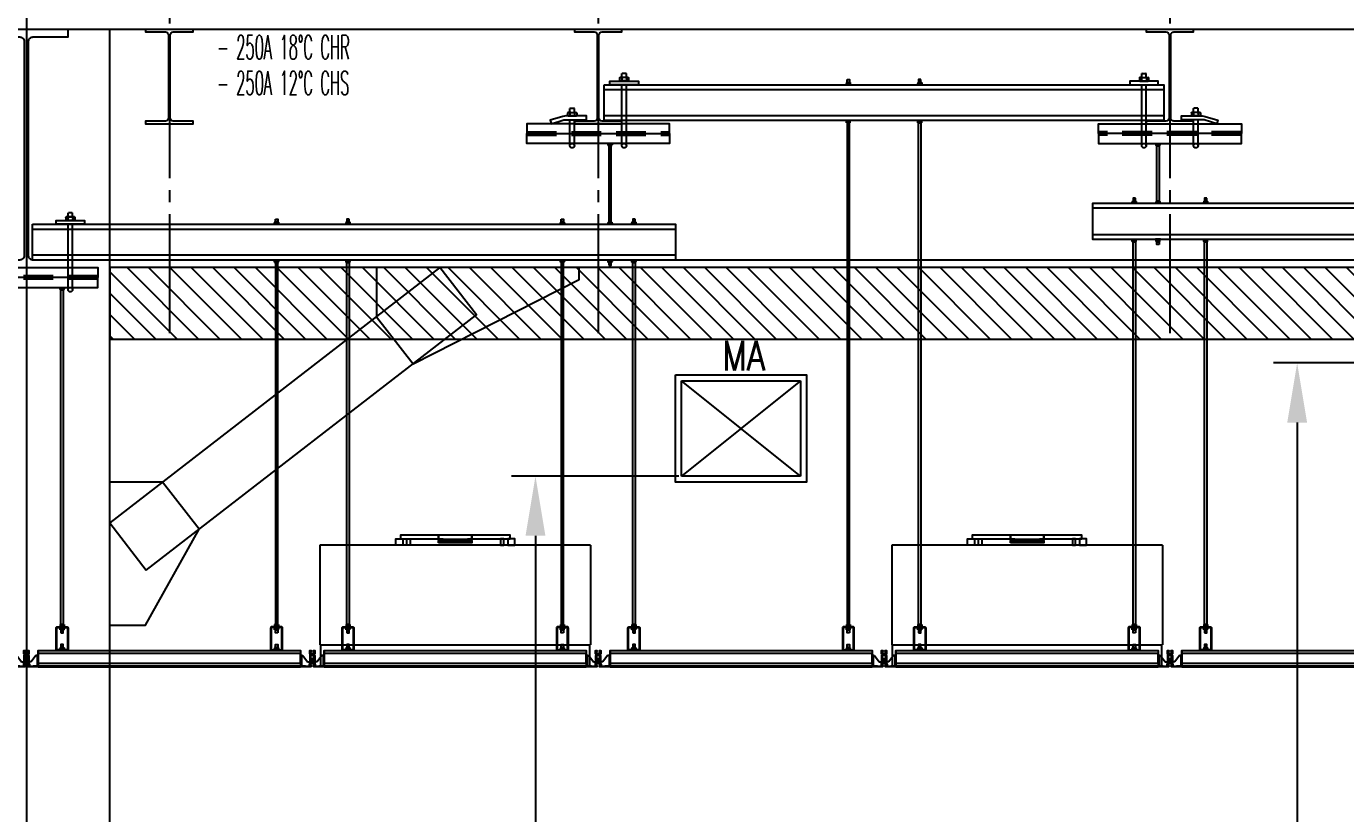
# Model space of a CAD drawing. Header units: millimetres. Extents: x -192235 to 515711, y 45168 to 947868.
# Drawn here: x 100000 to 105537, y 460434 to 463738 of the extents above; entities that cross this region are included whole.
import ezdxf
from ezdxf.enums import TextEntityAlignment as Align

# ---------------------------------------------------------------- set-up
doc = ezdxf.new("R2010")
doc.units = ezdxf.units.MM
doc.header["$LTSCALE"] = 1000
doc.header["$PDMODE"] = 1
for name, pattern in [('TPH12-SEC-@20-1$0$CENTERK0', [0.65, 0.5, -0.05, 0.05, -0.05]), ('TPH12-SEC-@20-1$0$CENTERK5', [6.916, 6.667, -0.083, 0.083, -0.083]), ('YCD-Xfa-Sec-24$0$HIDDEN', [0.375, 0.25, -0.125]), ('YCD-Xfa-Sec-24$0$HIDDEN2', [0.1875, 0.125, -0.0625])]:
    doc.linetypes.add(name, pattern=pattern)
for name, color, linetype in [('0-rev-20250425-與2次配干涉後移位', 7, 'Continuous'), ('M-TXT', 3, 'Continuous'), ('TPH12-SEC-@20-1$0$H-SIN', 252, 'TPH12-SEC-@20-1$0$CENTERK5'), ('TPH12-SEC-@20-1$0$KABE1', 252, 'Continuous'), ('TPH12-SEC-@20-1$0$STEEL2', 252, 'Continuous'), ('TPH12-SEC-@20-1$0$STEEL3', 252, 'Continuous'), ('YCD-Xfa-Sec-24$0$A-C-Ceil-Hand4-8', 192, 'Continuous'), ('YCD-Xfa-Sec-24$0$A-C-Ceil-Hand_3-8', 2, 'Continuous'), ('YCD-Xfa-Sec-24$0$A-C-Ceiling Grid', 15, 'Continuous'), ('YCD-Xfa-Sec-24$0$Ceil-Sup-150', 3, 'Continuous'), ('YCD-Xfa-Sec-24$0$Ceil-Sup-P1001', 3, 'Continuous'), ('YCD-Xfa-Sec-24$0$FFU', 145, 'Continuous'), ('YFM1P-短$0$14P5-CSH-3-402-B$0$SH-TEXT', 4, 'Continuous'), ('YFM1P-短$0$E-XTR', 4, 'Continuous'), ('YFM1P-短$0$M-HVAC-CMDUCT', 150, 'Continuous')]:
    doc.layers.add(name, color=color, linetype=linetype)
doc.styles.add('aa-txt', font='simplex.shx', dxfattribs={"width": 0.7, "bigfont": 'chineset.shx'})
doc.styles.add('YFM1P-短$0$14P5-CSH-3-402-B$0$AA-TXT', font='simplex.shx', dxfattribs={"width": 0.8, "bigfont": 'CHINA.shx'})
doc.dimstyles.new('adim-1500', dxfattribs={"dimscale": 1000, "dimtxt": 0.375, "dimasz": 0.25, "dimexe": 0.1, "dimexo": 0.5, "dimgap": 0.15, "dimtad": 0, "dimdec": 4, "dimtxsty": 'aa-txt', "dimcen": 3.75, "dimclrd": 3, "dimclre": 3, "dimclrt": 256, "dimadec": 0, "dimazin": 0, "dimtfac": 1, "dimtdec": 4, "dimtmove": 0, "dimatfit": 3, "dimfxl": 0.1, "dimarcsym": 0})

# ---------------------------------------------------------------- blocks, each defined once
blk = doc.blocks.new('TPH12-SEC-@20-1')
at = {"layer": 'DEFPOINTS', "linetype": 'TPH12-SEC-@20-1$0$CENTERK0'}
for p, q in [((100600, 467500), (100600, 462400)), ((102400, 467500), (102400, 462400)), ((104800, 467500), (104800, 462400))]:
    blk.add_line(p, q, dxfattribs=at)
at = {"layer": 'TPH12-SEC-@20-1$0$H-SIN'}
blk.add_line((100000, 484000), (100000, 447500), dxfattribs=at)
at = {"layer": 'TPH12-SEC-@20-1$0$KABE1'}
blk.add_line((190390, 463725), (99610, 463725), dxfattribs=at)
at = {"layer": 'TPH12-SEC-@20-1$0$STEEL2'}
for points in [[(100175, 463725), (99825, 463725), (99825, 463693), (99972.5, 463693, -0.414214), (99990.5, 463675), (99990.5, 462775, -0.414214), (99972.5, 462757), (99825, 462757), (99825, 462725), (100175, 462725), (100175, 462757), (100027.5, 462757, -0.414214), (100009.5, 462775), (100009.5, 463675, -0.414214), (100027.5, 463693), (100175, 463693)], [(100699.5, 463725), (100500.5, 463725), (100500.5, 463714), (100583.5, 463714, -0.414214), (100596.5, 463701), (100596.5, 463353, -0.414214), (100583.5, 463340), (100500.5, 463340), (100500.5, 463329), (100699.5, 463329), (100699.5, 463340), (100616.5, 463340, -0.414214), (100603.5, 463353), (100603.5, 463701, -0.414214), (100616.5, 463714), (100699.5, 463714)], [(102499.5, 463725), (102300.5, 463725), (102300.5, 463714), (102383.5, 463714, -0.414214), (102396.5, 463701), (102396.5, 463353, -0.414214), (102383.5, 463340), (102300.5, 463340), (102300.5, 463329), (102499.5, 463329), (102499.5, 463340), (102416.5, 463340, -0.414214), (102403.5, 463353), (102403.5, 463701, -0.414214), (102416.5, 463714), (102499.5, 463714)], [(104899.5, 463725), (104700.5, 463725), (104700.5, 463714), (104783.5, 463714, -0.414214), (104796.5, 463701), (104796.5, 463353, -0.414214), (104783.5, 463340), (104700.5, 463340), (104700.5, 463329), (104899.5, 463329), (104899.5, 463340), (104816.5, 463340, -0.414214), (104803.5, 463353), (104803.5, 463701, -0.414214), (104816.5, 463714), (104899.5, 463714)]]:
    blk.add_lwpolyline(points, format="xyb", close=True, dxfattribs=at)
at = {"layer": 'TPH12-SEC-@20-1$0$STEEL3'}
blk.add_line((100350, 455050), (100350, 463725), dxfattribs=at)
at = {"layer": 'TPH12-SEC-@20-1$0$STEEL3', "linetype": 'Continuous'}
for p, q in [((114650, 462757), (100350, 462757)), ((114650, 462725), (100350, 462725))]:
    blk.add_line(p, q, dxfattribs=at)
blk.add_lwpolyline([(100502.9, 461455.8), (101888.9, 462527.2), (101736, 462725), (100350, 461653.6)], close=True, dxfattribs=at)
for points in [[(101469.9, 462725), (101469.9, 462519.3), (101622.8, 462321.5), (102319.9, 462675), (102319.9, 462725)], [(100350, 461225), (100500, 461225), (100724.7, 461627.2), (100571.8, 461825), (100350, 461825)]]:
    blk.add_lwpolyline(points, dxfattribs=at)
blk = doc.blocks.new('YFM1P-短')
at = {"layer": 'YFM1P-短$0$E-XTR'}
h = blk.add_hatch(dxfattribs=at)
h.set_pattern_fill('ANSI31', color=256, scale=20, style=0)
h.set_pattern_definition([(45, (95356.235, 447916.99), (-44.90128, 44.90128), [])])
h.paths.add_polyline_path([(189650, 462425), (189650, 462725), (175350, 462725), (175350, 462425)])
blk.add_lwpolyline([(175350, 462725), (189650, 462725), (189650, 462425), (175350, 462425)], close=True, dxfattribs=at)
at = {"layer": 'YFM1P-短$0$M-HVAC-CMDUCT'}
for p, q in [((187250, 462250), (186750, 462250, 0)), ((186750, 462250, 0), (186750, 461850)), ((186750, 461850), (187250, 462250)), ((186750, 462250, 0), (187250, 461850)), ((187250, 461850), (187250, 462250)), ((186750, 461850), (187250, 461850))]:
    blk.add_line(p, q, dxfattribs=at)
blk.add_lwpolyline([(187275, 462275), (186725, 462275), (186725, 461825), (187275, 461825)], close=True, dxfattribs=at)
at = {"layer": 'YFM1P-短$0$14P5-CSH-3-402-B$0$SH-TEXT', "color": 4, "style": 'YFM1P-短$0$14P5-CSH-3-402-B$0$AA-TXT', "text_generation_flag": 2, "width": 0.8}
blk.add_text('MA', height=125, dxfattribs=at).set_placement((186988.7, 462355.6, 0), align=Align.MIDDLE_CENTER)
blk = doc.blocks.new('YCD-Xfa-Sec-24$0$cg-1')
blk.add_lwpolyline([(0, 68), (0, 0), (1100, 0), (1100, 2.8), (0, 2.8), (0, 15.2), (1100, 15.2), (1100, 55.7), (0, 55.7), (0, 68), (1100, 68), (1100, 0)])
blk = doc.blocks.new('YCD-Xfa-Sec-24$0$Cap-3')
for p, q in [((-8, 2.8), (-11, 2)), ((-11, 2), (-11, 0)), ((-11, 2), (11, 2)), ((-11, 0), (11, 0)), ((-8, 9.2), (-8, 2.8)), ((0, 10), (-6, 10)), ((-4, 9.2), (-4, 2.8)), ((6, 10), (0, 10)), ((4, 2.8), (4, 9.2)), ((8, 9.2), (8, 2.8)), ((8, 2.8), (11, 2)), ((11, 2), (11, 0))]:
    blk.add_line(p, q)
for centre, radius, start, end in [((-6, 7.1), 2.9, 46.3972, 133.6028), ((-6, 4.9), 2.9, 226.3972, 313.6028), ((0, -0.4), 10.4, 67.3801, 112.6199), ((0, 12.4), 10.4, 247.3801, 292.6199), ((6, 7.1), 2.9, 46.3972, 133.6028), ((6, 4.9), 2.9, 226.3972, 313.6028)]:
    blk.add_arc(centre, radius, start, end)
blk = doc.blocks.new('YCD-Xfa-Sec-24$0$Ceil-4T')
for p, q in [((0.45, 5.1), (0, 5.1)), ((0, 5.1), (0, 0)), ((2.2, 0.33), (0, 0.33)), ((0, 0.25), (2.2, 0.25)), ((2.2, 0), (0, 0)), ((0.45, 4.8), (0.45, 5.1)), ((0.45, 4.8), (0.45, 0.33)), ((0.45, 4.8), (1.05, 4.8)), ((0.6, 0.33), (2.2, 0.33)), ((1.05, 4.8), (3, 2.05)), ((3, 2.05), (3.95, 2.05)), ((3.95, 1.55), (3.75, 0.88)), ((3.75, 0.88), (3.95, 0.88)), ((3.75, 0.88), (3.75, 0.25)), ((3.95, 4.8), (3.95, 0.3)), ((3.95, 0.88), (3.95, 1.55)), ((3.95, 0.88), (3.95, 0.45)), ((4.3, 5.1), (4.25, 5.1)), ((5.75, 5.1), (5.7, 5.1)), ((6.05, 4.8), (6.05, 0.3)), ((7, 2.05), (6.05, 2.05)), ((6.05, 1.55), (6.25, 0.88)), ((6.05, 0.88), (6.05, 1.55)), ((6.25, 0.88), (6.05, 0.88)), ((6.05, 0.88), (6.05, 0.45)), ((6.25, 0.88), (6.25, 0.25)), ((8.95, 4.8), (7, 2.05)), ((7.8, 0.33), (10, 0.33)), ((10, 0.25), (7.8, 0.25)), ((10, 0), (7.8, 0)), ((9.55, 4.8), (8.95, 4.8)), ((9.55, 5.1), (10, 5.1)), ((9.55, 4.8), (9.55, 5.1)), ((9.55, 4.8), (9.55, 0.28)), ((10, 5.1), (10, 0))]:
    blk.add_line(p, q)
for points in [[(5.58, 0.1), (5.54, 0.1, -0.414214), (5.5, 0.14), (5.5, 0.58, -0.414214), (5.52, 0.6), (5.82, 0.6, 0.414214), (5.84, 0.62), (5.84, 1.2, 0.414214), (5.74, 1.3), (4.26, 1.3, 0.414214), (4.16, 1.2), (4.16, 0.62, 0.414214), (4.18, 0.6), (4.48, 0.6, -0.414214), (4.5, 0.58), (4.5, 0.14, -0.414214), (4.46, 0.1), (4.42, 0.1, 0.414214), (4.4, 0.08), (4.4, 0.04, -0.414214), (4.36, 0), (2.24, 0, -0.414214), (2.2, 0.04), (2.2, 0.25), (2.2, 0.28, -0.414214), (2.25, 0.33), (2.27, 0.33, -0.414214), (2.32, 0.28), (2.32, 0.27, 0.414214), (2.34, 0.25), (3.87, 0.25, 0.414214), (3.97, 0.35), (3.97, 1.48, -0.414214), (3.99, 1.5), (4.2, 1.5, 0.414214), (4.3, 1.6), (4.3, 5.4, 0.414214), (4.2, 5.5), (3.96, 5.5, -0.414214), (3.94, 5.52), (3.94, 6.76, -0.414214), (3.98, 6.8), (4.46, 6.8, -0.414214), (4.5, 6.76), (4.5, 6.42, -0.414214), (4.48, 6.4), (4.18, 6.4, 0.414214), (4.16, 6.38), (4.16, 5.8, 0.414214), (4.26, 5.7), (5.74, 5.7, 0.414214), (5.84, 5.8), (5.84, 6.38, 0.414214), (5.82, 6.4), (5.52, 6.4, -0.414214), (5.5, 6.42), (5.5, 6.76, -0.414214), (5.54, 6.8), (6.02, 6.8, -0.414214), (6.06, 6.76), (6.06, 5.52, -0.414214), (6.04, 5.5), (5.8, 5.5, 0.414214), (5.7, 5.4), (5.7, 1.6, 0.414214), (5.8, 1.5), (6.01, 1.5, -0.414214), (6.03, 1.48), (6.03, 0.35, 0.414214), (6.13, 0.25), (7.66, 0.25, 0.414214), (7.68, 0.27), (7.68, 0.28, -0.414214), (7.73, 0.33), (7.75, 0.33, -0.414214), (7.8, 0.28), (7.8, 0.25), (7.8, 0.04, -0.414214), (7.76, 0), (5.64, 0, -0.414214), (5.6, 0.04), (5.6, 0.08, 0.414214)], [(4.52, 5.5, 0.414214), (4.42, 5.4), (4.42, 5.2, 0.414214), (4.52, 5.1), (5.48, 5.1, 0.414214), (5.58, 5.2), (5.58, 5.4, 0.414214), (5.48, 5.5)], [(5.58, 3.24, -0.684718), (5.41, 3.17, 0.441058), (4.59, 3.17, -0.684718), (4.42, 3.24), (4.42, 4.38), (4.42, 4.8, -0.414214), (4.52, 4.9), (5.48, 4.9, -0.414214), (5.58, 4.8), (5.58, 4.38)], [(5, 1.5), (5.48, 1.5, 0.414214), (5.58, 1.6), (5.58, 2.36, 0.684718), (5.41, 2.43, -0.441058), (4.59, 2.43, 0.684718), (4.42, 2.36), (4.42, 1.6, 0.414214), (4.52, 1.5)]]:
    blk.add_lwpolyline(points, format="xyb", close=True)
blk.add_circle((5, 2.8), 0.375)
for centre, radius, start, end in [((3.75, 0.45), 0.2, 270, 0), ((4.25, 4.8), 0.3, 90, 180), ((5.75, 4.8), 0.3, 0, 90), ((6.25, 0.45), 0.2, 180, 270)]:
    blk.add_arc(centre, radius, start, end)
for p in [(2.2, 0), (2.2, 0), (2.2, 0), (2.2, 0), (2.2, 0), (2.2, 0), (2.2, 0), (2.2, 0), (2.2, 0), (2.2, 0), (2.2, 0), (2.2, 0), (2.2, 0), (2.2, 0), (2.2, 0), (2.2, 0), (2.2, 0), (3.95, 0.35), (3.97, 0.41), (4.16, 0.64), (4.54, 5.1), (4.56, 4.9), (4.58, 5.1), (5.84, 0.65), (5.85, 0.67), (6.03, 0.41), (6.05, 0.35), (7.8, 0)]:
    blk.add_point(p)
blk = doc.blocks.new('YCD-Xfa-Sec-24$0$FFU-120x120x55')
for p, q in [((-56.8, 50.8), (-56.8, 9)), ((56.8, 50.8), (-56.8, 50.8)), ((56.8, 50.8), (56.8, 9)), ((-56.8, 9), (56.8, 9)), ((-56.5, 0), (-56.5, 9)), ((56.5, 0), (56.5, 9)), ((-56.5, 0), (56.5, 0))]:
    blk.add_line(p, q)
for points in [[(-22.03, 50.8), (-25, 50.8), (-25, 53.5), (-22.03, 53.5), (-22.03, 51.04)], [(-19, 50.8), (-20.35, 50.8), (-20.35, 53.5), (-19, 53.5), (-19, 51.04)], [(-7, 51.8), (-7, 52.7), (7, 52.7), (7, 51.8)], [(19, 50.8), (20.35, 50.8), (20.35, 53.5), (19, 53.5), (19, 50.95)], [(22.03, 50.8), (25, 50.8), (25, 53.5), (22.03, 53.5), (22.03, 50.95)]]:
    blk.add_lwpolyline(points, close=True)
for points in [[(-7, 54.87, 0.414214), (-7.13, 55), (-23, 55), (-23, 53.5), (-7.13, 53.5, 0.414214), (-7, 53.63)], [(6.87, 53.49, 0.396463), (7, 53.63), (7, 54.87, 0.414214), (6.87, 55), (-6.87, 55, 0.414214), (-7, 54.87), (-7, 53.63, 0.396539), (-6.87, 53.49, 0.029282)], [(7.13, 53.5), (23, 53.5), (23, 55), (7.13, 55, 0.414214), (7, 54.87), (7, 53.63, 0.414214)]]:
    blk.add_lwpolyline(points, format="xyb", close=True)
blk = doc.blocks.new('YCD-Xfa-Sec-24$0$Cap-4')
for p, q in [((1.76, 0), (-1.76, 0)), ((-1.9, -1.31), (-1.9, -0.18)), ((-1.9, -1.31), (-1.9, -0.18)), ((1.76, -1.49), (-1.76, -1.49)), ((1.76, -1.49), (-1.76, -1.49)), ((-1.39, -0.05), (-1.75, -0.05)), ((-1.39, -0.05), (-1.75, -0.05)), ((-1.39, -1.44), (-1.75, -1.44)), ((-1.39, -1.44), (-1.75, -1.44)), ((-1.02, -1.31), (-1.02, -0.18)), ((-1.02, -1.31), (-1.02, -0.18)), ((-0.95, -1.49), (-0.95, -3.09)), ((-0.95, -3.09), (-0.82, -3.22)), ((0.82, -3.22), (-0.82, -3.22)), ((0.53, -0.05), (-0.53, -0.05)), ((0.53, -0.05), (-0.53, -0.05)), ((0.53, -1.44), (-0.53, -1.44)), ((0.53, -1.44), (-0.53, -1.44)), ((0.82, -3.22), (0.95, -3.09)), ((0.95, -1.49), (0.95, -3.09)), ((1.02, -1.31), (1.02, -0.18)), ((1.02, -1.31), (1.02, -0.18)), ((1.39, -0.05), (1.75, -0.05)), ((1.39, -0.05), (1.75, -0.05)), ((1.39, -1.44), (1.75, -1.44)), ((1.39, -1.44), (1.75, -1.44)), ((1.9, -1.31), (1.9, -0.18)), ((1.9, -1.31), (1.9, -0.18))]:
    blk.add_line(p, q)
for centre, radius, start, end in [((-1.6, -0.27), 0.316, 120.5681, 163.207), ((-1.6, -0.27), 0.316, 120.5681, 163.207), ((-1.64, -0.33), 0.303, 111.8965, 149.5654), ((-1.64, -0.33), 0.303, 111.8965, 149.5654), ((-1.64, -1.16), 0.303, 210.4346, 248.1035), ((-1.64, -1.16), 0.303, 210.4346, 248.1035), ((-1.6, -1.22), 0.316, 196.793, 239.4319), ((-1.6, -1.22), 0.316, 196.793, 239.4319), ((-1.6, -1.26), 1.23, 61.7885, 80.1123), ((-1.6, -1.26), 1.23, 61.7885, 80.1123), ((-1.6, -0.23), 1.23, 279.8877, 298.2115), ((-1.6, -0.23), 1.23, 279.8877, 298.2115), ((-0.43, -1.46), 1.41, 94.1532, 114.8761), ((-0.43, -1.46), 1.41, 94.1532, 114.8761), ((-0.43, -0.03), 1.41, 245.1239, 265.8468), ((-0.43, -0.03), 1.41, 245.1239, 265.8468), ((0.43, -1.46), 1.41, 65.1239, 85.8468), ((0.43, -1.46), 1.41, 65.1239, 85.8468), ((0.43, -0.03), 1.41, 274.1532, 294.8761), ((0.43, -0.03), 1.41, 274.1532, 294.8761), ((1.6, -1.26), 1.23, 99.8877, 118.2115), ((1.6, -1.26), 1.23, 99.8877, 118.2115), ((1.6, -0.23), 1.23, 241.7885, 260.1123), ((1.6, -0.23), 1.23, 241.7885, 260.1123), ((1.64, -0.33), 0.303, 30.4346, 68.1035), ((1.64, -0.33), 0.303, 30.4346, 68.1035), ((1.64, -1.16), 0.303, 291.8965, 329.5654), ((1.64, -1.16), 0.303, 291.8965, 329.5654), ((1.6, -0.27), 0.316, 16.793, 59.4319), ((1.6, -0.27), 0.316, 16.793, 59.4319), ((1.6, -1.22), 0.316, 300.5681, 343.207), ((1.6, -1.22), 0.316, 300.5681, 343.207)]:
    blk.add_arc(centre, radius, start, end)
blk = doc.blocks.new('YCD-Xfa-Sec-24')
at = {"layer": 'YCD-Xfa-Sec-24$0$A-C-Ceil-Hand4-8', "elevation": 0}
for points in [[(605245.2, 393004), (605254.8, 393004), (605254.8, 393236.5), (605245.2, 393236.5)], [(607554.8, 392917), (607545.2, 392917), (607545.2, 393236.5), (607554.8, 393236.5)], [(605245.2, 392822), (605254.8, 392822), (605254.8, 392834), (605245.2, 392834)], [(607554.8, 392735), (607545.2, 392735), (607545.2, 392747), (607554.8, 392747)]]:
    blk.add_lwpolyline(points, close=True, dxfattribs=at)
at = {"layer": 'YCD-Xfa-Sec-24$0$A-C-Ceil-Hand_3-8', "elevation": 0}
for points in [[(606245.2, 393514.3), (606254.8, 393514.3), (606254.8, 393502.3), (606245.2, 393502.3)], [(606554.8, 393514.3), (606545.2, 393514.3), (606545.2, 393502.3), (606554.8, 393502.3)], [(606245.2, 391228), (606254.8, 391228), (606254.8, 393332.3), (606245.2, 393332.3)], [(606554.8, 391228), (606545.2, 391228), (606545.2, 393332.3), (606554.8, 393332.3)], [(605045.2, 393016), (605054.8, 393016), (605054.8, 393004), (605045.2, 393004)], [(605345.2, 393016), (605354.8, 393016), (605354.8, 393004), (605345.2, 393004)], [(607445.2, 392929), (607454.8, 392929), (607454.8, 392917), (607445.2, 392917)], [(607754.8, 392929), (607745.2, 392929), (607745.2, 392917), (607754.8, 392917)], [(608645.2, 392929), (608654.8, 392929), (608654.8, 392917), (608645.2, 392917)], [(608954.8, 392929), (608945.2, 392929), (608945.2, 392917), (608954.8, 392917)], [(605045.2, 391228), (605054.8, 391228), (605054.8, 392834), (605045.2, 392834)], [(605345.2, 391228), (605354.8, 391228), (605354.8, 392834), (605345.2, 392834)], [(607445.2, 391228), (607454.8, 391228), (607454.8, 392747), (607445.2, 392747)], [(607754.8, 391228), (607745.2, 391228), (607745.2, 392747), (607754.8, 392747)], [(608645.2, 391228), (608654.8, 391228), (608654.8, 392747), (608645.2, 392747)], [(608954.8, 391228), (608945.2, 391228), (608945.2, 392747), (608954.8, 392747)], [(609845.2, 391228), (609854.8, 391228), (609854.8, 392632.4), (609845.2, 392632.4)], [(605054.8, 391193), (605045.2, 391193), (605045.2, 391205), (605054.8, 391205)], [(605345.2, 391193), (605354.8, 391193), (605354.8, 391205), (605345.2, 391205)], [(606254.8, 391193), (606245.2, 391193), (606245.2, 391205), (606254.8, 391205)], [(606545.2, 391193), (606554.8, 391193), (606554.8, 391205), (606545.2, 391205)], [(607454.8, 391193), (607445.2, 391193), (607445.2, 391205), (607454.8, 391205)], [(607745.2, 391193), (607754.8, 391193), (607754.8, 391205), (607745.2, 391205)], [(608654.8, 391193), (608645.2, 391193), (608645.2, 391205), (608654.8, 391205)], [(608945.2, 391193), (608954.8, 391193), (608954.8, 391205), (608945.2, 391205)], [(609854.8, 391193), (609845.2, 391193), (609845.2, 391205), (609854.8, 391205)], [(605054.8, 391131), (605045.2, 391131), (605045.2, 391143), (605054.8, 391143)], [(605345.2, 391131), (605354.8, 391131), (605354.8, 391143), (605345.2, 391143)], [(606254.8, 391131), (606245.2, 391131), (606245.2, 391143), (606254.8, 391143)], [(606545.2, 391131), (606554.8, 391131), (606554.8, 391143), (606545.2, 391143)], [(607454.8, 391131), (607445.2, 391131), (607445.2, 391143), (607454.8, 391143)], [(607745.2, 391131), (607754.8, 391131), (607754.8, 391143), (607745.2, 391143)], [(608654.8, 391131), (608645.2, 391131), (608645.2, 391143), (608654.8, 391143)], [(608945.2, 391131), (608954.8, 391131), (608954.8, 391143), (608945.2, 391143)], [(609854.8, 391131), (609845.2, 391131), (609845.2, 391143), (609854.8, 391143)]]:
    blk.add_lwpolyline(points, close=True, dxfattribs=at)
for points in [[(605025, 391213), (605025, 391123, 0.414214), (605030, 391118), (605070, 391118, 0.414214), (605075, 391123), (605075, 391213, 0.414214), (605070, 391218), (605030, 391218, 0.414214)], [(605028, 391213), (605028, 391123, 0.414214), (605030, 391121), (605070, 391121, 0.414214), (605072, 391123), (605072, 391213, 0.414214), (605070, 391215), (605030, 391215, 0.414214)], [(605375, 391213), (605375, 391123, -0.414214), (605370, 391118), (605330, 391118, -0.414214), (605325, 391123), (605325, 391213, -0.414214), (605330, 391218), (605370, 391218, -0.414214)], [(605372, 391213), (605372, 391123, -0.414214), (605370, 391121), (605330, 391121, -0.414214), (605328, 391123), (605328, 391213, -0.414214), (605330, 391215), (605370, 391215, -0.414214)], [(606225, 391213), (606225, 391123, 0.414214), (606230, 391118), (606270, 391118, 0.414214), (606275, 391123), (606275, 391213, 0.414214), (606270, 391218), (606230, 391218, 0.414214)], [(606228, 391213), (606228, 391123, 0.414214), (606230, 391121), (606270, 391121, 0.414214), (606272, 391123), (606272, 391213, 0.414214), (606270, 391215), (606230, 391215, 0.414214)], [(606575, 391213), (606575, 391123, -0.414214), (606570, 391118), (606530, 391118, -0.414214), (606525, 391123), (606525, 391213, -0.414214), (606530, 391218), (606570, 391218, -0.414214)], [(606572, 391213), (606572, 391123, -0.414214), (606570, 391121), (606530, 391121, -0.414214), (606528, 391123), (606528, 391213, -0.414214), (606530, 391215), (606570, 391215, -0.414214)], [(607425, 391213), (607425, 391123, 0.414214), (607430, 391118), (607470, 391118, 0.414214), (607475, 391123), (607475, 391213, 0.414214), (607470, 391218), (607430, 391218, 0.414214)], [(607428, 391213), (607428, 391123, 0.414214), (607430, 391121), (607470, 391121, 0.414214), (607472, 391123), (607472, 391213, 0.414214), (607470, 391215), (607430, 391215, 0.414214)], [(607775, 391213), (607775, 391123, -0.414214), (607770, 391118), (607730, 391118, -0.414214), (607725, 391123), (607725, 391213, -0.414214), (607730, 391218), (607770, 391218, -0.414214)], [(607772, 391213), (607772, 391123, -0.414214), (607770, 391121), (607730, 391121, -0.414214), (607728, 391123), (607728, 391213, -0.414214), (607730, 391215), (607770, 391215, -0.414214)], [(608625, 391213), (608625, 391123, 0.414214), (608630, 391118), (608670, 391118, 0.414214), (608675, 391123), (608675, 391213, 0.414214), (608670, 391218), (608630, 391218, 0.414214)], [(608628, 391213), (608628, 391123, 0.414214), (608630, 391121), (608670, 391121, 0.414214), (608672, 391123), (608672, 391213, 0.414214), (608670, 391215), (608630, 391215, 0.414214)], [(608975, 391213), (608975, 391123, -0.414214), (608970, 391118), (608930, 391118, -0.414214), (608925, 391123), (608925, 391213, -0.414214), (608930, 391218), (608970, 391218, -0.414214)], [(608972, 391213), (608972, 391123, -0.414214), (608970, 391121), (608930, 391121, -0.414214), (608928, 391123), (608928, 391213, -0.414214), (608930, 391215), (608970, 391215, -0.414214)], [(609825, 391213), (609825, 391123, 0.414214), (609830, 391118), (609870, 391118, 0.414214), (609875, 391123), (609875, 391213, 0.414214), (609870, 391218), (609830, 391218, 0.414214)], [(609828, 391213), (609828, 391123, 0.414214), (609830, 391121), (609870, 391121, 0.414214), (609872, 391123), (609872, 391213, 0.414214), (609870, 391215), (609830, 391215, 0.414214)]]:
    blk.add_lwpolyline(points, format="xyb", close=True, dxfattribs=at)
at = {"layer": 'YCD-Xfa-Sec-24$0$Ceil-Sup-150'}
for p, q in [((605299.5, 393236.9), (605299.5, 393492.3)), ((605318.5, 393236.9), (605318.5, 393492.3)), ((607481.4, 393236.9), (607481.4, 393492.3)), ((607500.5, 393236.9), (607500.5, 393492.3)), ((605081.5, 393236.9), (605081.5, 393345.9)), ((605100.5, 393236.9), (605100.5, 393345.9)), ((607699.5, 393236.9), (607699.5, 393345.9)), ((607718.5, 393236.9), (607718.5, 393345.9)), ((609805.9, 392632.9), (609805.9, 392907)), ((609825, 392632.9), (609825, 392907))]:
    blk.add_line(p, q, dxfattribs=at)
for points in [[(605369, 393492.3), (605249, 393492.3), (605249, 393508.3), (605369, 393508.3)], [(607431, 393492.3), (607551, 393492.3), (607551, 393508.3), (607431, 393508.3)], [(607575, 393492.3), (605225, 393492.3), (605225, 393342.3), (607575, 393342.3)], [(607575, 393472.3), (605225, 393472.3), (605225, 393362.3), (607575, 393362.3)], [(602525, 392994), (605525, 392994), (605525, 392844), (602525, 392844)], [(602525, 392974), (605525, 392974), (605525, 392864), (602525, 392864)], [(609975, 392907), (607275, 392907), (607275, 392757), (609975, 392757)], [(609975, 392887), (607275, 392887), (607275, 392777), (609975, 392777)], [(609755.5, 392907), (609875.5, 392907), (609875.5, 392923), (609755.5, 392923)]]:
    blk.add_lwpolyline(points, close=True, dxfattribs=at)
for points in [[(605064.9, 393361.9, 0.072199), (605051.8, 393360), (604998.9, 393344.3), (605003.5, 393329), (605056.3, 393344.7, -0.072199), (605064.9, 393345.9), (605151, 393345.9), (605151, 393361.9)], [(607735.1, 393361.9, -0.072199), (607748.2, 393360), (607801.1, 393344.3), (607796.5, 393329), (607743.7, 393344.7, 0.072199), (607735.1, 393345.9), (607649, 393345.9), (607649, 393361.9)]]:
    blk.add_lwpolyline(points, format="xyb", close=True, dxfattribs=at)
at = {"layer": 'YCD-Xfa-Sec-24$0$Ceil-Sup-150', "linetype": 'YCD-Xfa-Sec-24$0$HIDDEN', "ltscale": 0.01}
for centre in [(605091, 393236.9), (605309, 393236.9), (607491, 393236.9), (607709, 393236.9), (609815.5, 392632.9)]:
    blk.add_arc(centre, 9.53, 0, 180, dxfattribs=at)
at = {"layer": 'YCD-Xfa-Sec-24$0$Ceil-Sup-150'}
for centre in [(605091, 393236.9), (605309, 393236.9), (607491, 393236.9), (607709, 393236.9), (609815.5, 392632.9)]:
    blk.add_arc(centre, 9.53, 180, 0, dxfattribs=at)
at = {"layer": 'YCD-Xfa-Sec-24$0$Ceil-Sup-P1001', "linetype": 'YCD-Xfa-Sec-24$0$HIDDEN2'}
for p, q in [((604900, 393294.9), (605500, 393294.9)), ((604900, 393280.6), (605500, 393280.6)), ((607900, 393294.9), (607300, 393294.9)), ((607900, 393280.6), (607300, 393280.6)), ((609700, 392690.9), (610300, 392690.9, 0)), ((609700, 392676.6), (610300, 392676.6, 0))]:
    blk.add_line(p, q, dxfattribs=at)
at = {"layer": 'YCD-Xfa-Sec-24$0$Ceil-Sup-P1001'}
for points in [[(604900, 393287.7), (605500, 393287.7), (605500, 393329), (604900, 393329)], [(607900, 393287.7), (607300, 393287.7), (607300, 393329), (607900, 393329)], [(604900, 393287.7), (605500, 393287.7), (605500, 393246.5), (604900, 393246.5)], [(607900, 393287.7), (607300, 393287.7), (607300, 393246.5), (607900, 393246.5)], [(609700, 392683.7), (610300, 392683.7), (610300, 392725), (609700, 392725)], [(609700, 392683.7), (610300, 392683.7), (610300, 392642.4), (609700, 392642.4)]]:
    blk.add_lwpolyline(points, close=True, dxfattribs=at)
at = {"layer": 'YCD-Xfa-Sec-24$0$A-C-Ceil-Hand4-8', "rotation": 180}
for p in [(605250, 393246.5), (607550, 392757, 0)]:
    blk.add_blockref('YCD-Xfa-Sec-24$0$Cap-3', p, dxfattribs=at)
at = {"layer": 'YCD-Xfa-Sec-24$0$A-C-Ceil-Hand4-8', "xscale": -1, "rotation": 180}
for p in [(607550, 393246.5), (605250, 392844)]:
    blk.add_blockref('YCD-Xfa-Sec-24$0$Cap-3', p, dxfattribs=at)
at = {"layer": 'YCD-Xfa-Sec-24$0$A-C-Ceil-Hand4-8'}
blk.add_blockref('YCD-Xfa-Sec-24$0$Cap-3', (605250, 392994), dxfattribs=at)
at = {"layer": 'YCD-Xfa-Sec-24$0$A-C-Ceil-Hand4-8', "xscale": -1}
blk.add_blockref('YCD-Xfa-Sec-24$0$Cap-3', (607550, 392907, 0), dxfattribs=at)
at = {"layer": 'YCD-Xfa-Sec-24$0$A-C-Ceil-Hand_3-8'}
for p in [(606250, 393492.3), (605050, 392994), (605350, 392994), (607450, 392907), (608650, 392907), (605050, 391218, 0), (606250, 391218, 0), (607450, 391218, 0), (608650, 391218, 0), (609850, 391218, 0), (605050, 391121, 0), (606250, 391121, 0), (607450, 391121, 0), (608650, 391121, 0), (609850, 391121, 0)]:
    blk.add_blockref('YCD-Xfa-Sec-24$0$Cap-3', p, dxfattribs=at)
at = {"layer": 'YCD-Xfa-Sec-24$0$A-C-Ceil-Hand_3-8', "xscale": -1}
for p in [(606550, 393492.3), (607750, 392907), (608950, 392907), (605350, 391218, 0), (606550, 391218, 0), (607750, 391218, 0), (608950, 391218, 0), (605350, 391121, 0), (606550, 391121, 0), (607750, 391121, 0), (608950, 391121, 0)]:
    blk.add_blockref('YCD-Xfa-Sec-24$0$Cap-3', p, dxfattribs=at)
at = {"layer": 'YCD-Xfa-Sec-24$0$A-C-Ceil-Hand_3-8', "rotation": 180}
for p in [(606250, 393342.3), (605050, 392844), (605350, 392844), (607450, 392757), (608650, 392757), (609850, 392642.4, 0), (605050, 391215, 0), (606250, 391215, 0), (607450, 391215, 0), (608650, 391215, 0), (609850, 391215, 0)]:
    blk.add_blockref('YCD-Xfa-Sec-24$0$Cap-3', p, dxfattribs=at)
at = {"layer": 'YCD-Xfa-Sec-24$0$A-C-Ceil-Hand_3-8', "xscale": -1, "rotation": 180}
for p in [(606550, 393342.3), (607750, 392757), (608950, 392757), (605350, 391215, 0), (606550, 391215, 0), (607750, 391215, 0), (608950, 391215, 0)]:
    blk.add_blockref('YCD-Xfa-Sec-24$0$Cap-3', p, dxfattribs=at)
at = {"layer": 'YCD-Xfa-Sec-24$0$A-C-Ceiling Grid', "xscale": -1}
for p in [(605150, 391050, 0), (606350, 391050, 0), (607550, 391050, 0), (608750, 391050, 0), (609950, 391050, 0)]:
    blk.add_blockref('YCD-Xfa-Sec-24$0$cg-1', p, dxfattribs=at)
at = {"layer": 'YCD-Xfa-Sec-24$0$A-C-Ceiling Grid', "xscale": -10, "yscale": 10, "zscale": 10}
for p in [(605250, 391050, 0), (606450, 391050, 0), (607650, 391050, 0), (608850, 391050, 0), (610050, 391050, 0)]:
    blk.add_blockref('YCD-Xfa-Sec-24$0$Ceil-4T', p, dxfattribs=at)
at = {"layer": 'YCD-Xfa-Sec-24$0$Ceil-Sup-150', "yscale": 10, "zscale": 10, "rotation": 180}
for p, xscale in [((605309, 393508.3), -10), ((607491, 393508.3), 10), ((605091, 393361.9), 10), ((607709, 393361.9), -10), ((609815.5, 392923), 10)]:
    blk.add_blockref('YCD-Xfa-Sec-24$0$Cap-4', p, dxfattribs=dict(at, xscale=xscale))
at = {"layer": 'YCD-Xfa-Sec-24$0$FFU', "xscale": -10, "yscale": 10, "zscale": 10}
for p in [(605799.6, 391052.5, 0), (608199.6, 391052.5, 0)]:
    blk.add_blockref('YCD-Xfa-Sec-24$0$FFU-120x120x55', p, dxfattribs=at)
blk = doc.blocks.new('*D522')
at = {"layer": '0-rev-20250425-與2次配干涉後移位', "color": 3, "lineweight": -2, "transparency": 16777216}
for p, q in [((102738.8, 461850), (102036.9, 461850)), ((102136.9, 461600), (102136.9, 459512.5)), ((102136.9, 456200), (102136.9, 458287.5)), ((110042.8, 455950), (102036.9, 455950))]:
    blk.add_line(p, q, dxfattribs=at)
at = {"layer": '0-rev-20250425-與2次配干涉後移位', "color": 3, "transparency": 16777216}
for points in [[(102095.2, 461600), (102178.5, 461600), (102136.9, 461850)], [(102095.2, 456200), (102178.5, 456200), (102136.9, 455950)]]:
    blk.add_solid(points, dxfattribs=at)
at = {"layer": 'DEFPOINTS', "color": 0, "transparency": 16777216}
for p in [(102136.9, 461850), (103238.8, 461850), (110542.8, 455950)]:
    blk.add_point(p, dxfattribs=at)
at = {"layer": '0-rev-20250425-與2次配干涉後移位', "transparency": 16777216, "insert": (102136.9, 458900), "char_height": 375, "attachment_point": 5, "rotation": 90, "style": 'aa-txt'}
blk.add_mtext('5900', dxfattribs=at)
blk = doc.blocks.new('*D681')
at = {"layer": '0-rev-20250425-與2次配干涉後移位', "color": 3, "lineweight": -2, "transparency": 16777216}
for p, q in [((112575, 462325), (105234.1, 462325)), ((105334.1, 462075), (105334.1, 459750)), ((105334.1, 456200), (105334.1, 458525)), ((111788.4, 455950), (105234.1, 455950))]:
    blk.add_line(p, q, dxfattribs=at)
at = {"layer": '0-rev-20250425-與2次配干涉後移位', "color": 3, "transparency": 16777216}
for points in [[(105292.4, 462075), (105375.7, 462075), (105334.1, 462325)], [(105292.4, 456200), (105375.7, 456200), (105334.1, 455950)]]:
    blk.add_solid(points, dxfattribs=at)
at = {"layer": 'DEFPOINTS', "color": 0, "transparency": 16777216}
for p in [(113075, 462325), (105334.1, 455950), (112288.4, 455950)]:
    blk.add_point(p, dxfattribs=at)
at = {"layer": '0-rev-20250425-與2次配干涉後移位', "transparency": 16777216, "insert": (105334.1, 459137.5), "char_height": 375, "attachment_point": 5, "rotation": 90, "style": 'aa-txt'}
blk.add_mtext('6375', dxfattribs=at)

msp = doc.modelspace()

# ---------------------------------------------------------------- block references
msp.add_blockref('TPH12-SEC-@20-1', (0, 0))

# ---------------------------------------------------------------- next in the draw order: linework, layer by layer
msp.add_line((100000, 484000), (100000, 447500))

# ---------------------------------------------------------------- next in the draw order: block references
at = {"xscale": -1}
for name, p in [('YFM1P-短', (290000, 0)), ('YCD-Xfa-Sec-24', (710000, 70000))]:
    msp.add_blockref(name, p, dxfattribs=at)

# ---------------------------------------------------------------- next in the draw order: texts
at = {"layer": 'M-TXT', "style": 'aa-txt', "width": 0.45}
for s, p in [('- 250A 18%%DC CHR', (100800, 463650)), ('- 250A 12%%DC CHS', (100800, 463500))]:
    msp.add_text(s, height=100, dxfattribs=at).set_placement(p, align=Align.MIDDLE_LEFT)

# ---------------------------------------------------------------- next in the draw order: dimensions: what is measured, and where the dimension line sits
at = {"layer": '0-rev-20250425-與2次配干涉後移位'}
for base, p1, p2, picture, middle in [((105334.07339, 455950), (113074.99995, 462325), (112288.38283, 455950), '*D681', (105334.07339, 459137.5)), ((102136.86875, 461850), (110542.82126, 455950), (103238.75141, 461850), '*D522', (102136.86875, 458900))]:
    dim = msp.add_linear_dim(base=base, p1=p1, p2=p2, angle=90, dimstyle='adim-1500', dxfattribs=at)
    dim.commit()
    dim.dimension.update_dxf_attribs({"geometry": picture, "text_midpoint": middle})

doc.saveas('drawing.dxf')
